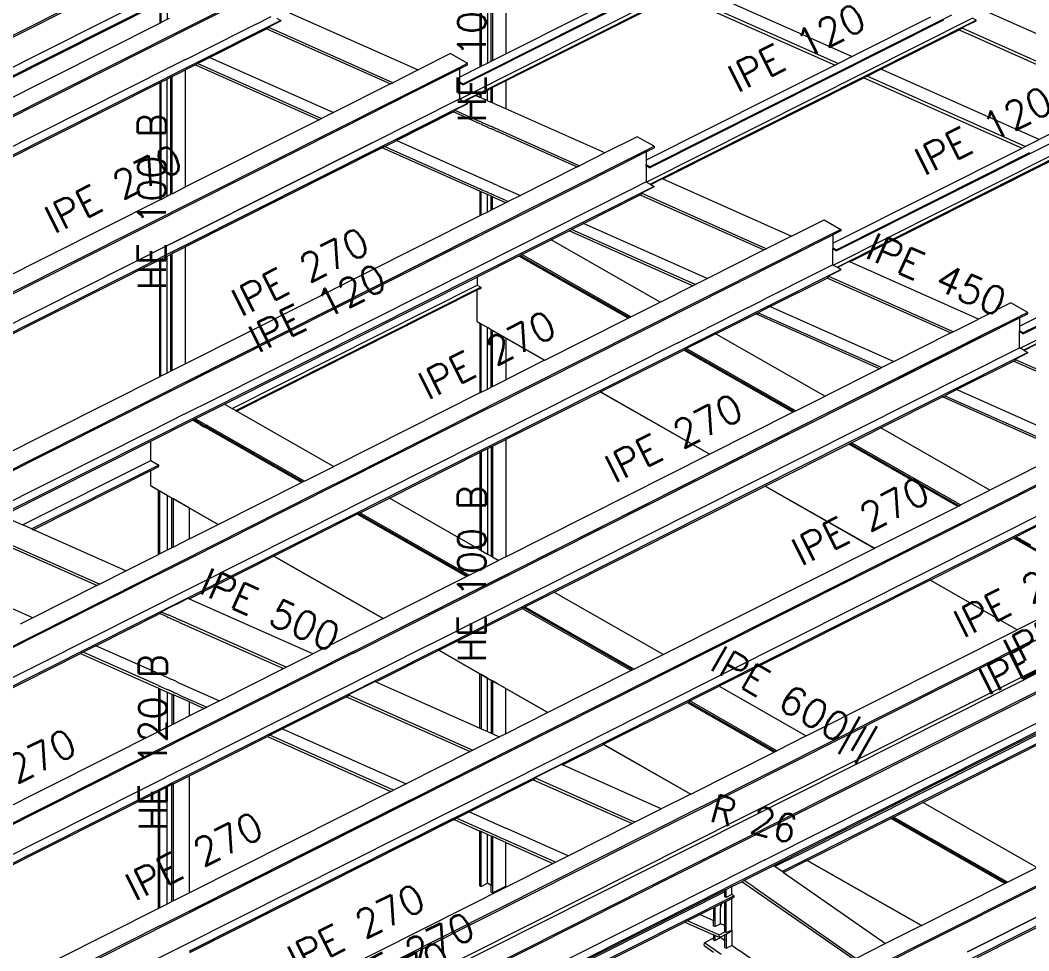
# Model space of a CAD drawing. Header units: millimetres. Extents: x 2 to 172, y 1 to 110.
# Drawn here: x 34.98 to 40.49, y 31.02 to 36.11 of the extents above; entities that cross this region are included whole.
import ezdxf
from ezdxf.enums import TextEntityAlignment as Align

# ---------------------------------------------------------------- set-up
doc = ezdxf.new("R2010")
doc.units = ezdxf.units.MM
doc.layers.add('BARRAS_DE_ACERO', color=7, linetype='Continuous', lineweight=9)
doc.layers.add('REFERENCIA_DE_LAS_BARRAS', color=2, linetype='Continuous', lineweight=9)
doc.styles.add('CYPETXT', font='romans__.ttf', dxfattribs={"height": 0.2})

msp = doc.modelspace()

# ---------------------------------------------------------------- linework, layer by layer
at = {"layer": 'BARRAS_DE_ACERO'}
for p, q in [((37.533, 36.696), (37.533, 35.8761)), ((37.5536, 35.8864), (37.5536, 36.7025)), ((37.5604, 36.6995), (37.5604, 35.8898)), ((37.4919, 36.6753), (37.4919, 35.8554)), ((39.0367, 36.5857), (37.924, 36.0258)), ((39.1651, 36.5762), (37.3822, 35.679)), ((37.4026, 35.6674), (39.1855, 36.5645)), ((35.8229, 36.4727), (32.178, 34.6387)), ((32.178, 34.6301), (35.7005, 36.4025)), ((36.4023, 36.3289), (32.7135, 34.4728)), ((36.3584, 36.2982), (32.1965, 34.2041)), ((32.3184, 34.5372), (35.7425, 36.2601)), ((38.588, 36.2586), (39.453, 35.8739)), ((38.6638, 36.2967), (39.5288, 35.912)), ((32.3682, 34.515), (35.7813, 36.2324)), ((38.571, 36.25), (39.436, 35.8653)), ((36.4502, 36.1512), (37.154, 35.8381)), ((41.1551, 35.762), (40.1888, 36.1917)), ((32.4913, 34.4603), (35.7402, 36.095)), ((36.2672, 36.0888), (35.9563, 35.9324)), ((36.2672, 36.0888), (35.9563, 35.9324)), ((36.2672, 36.0888), (36.3504, 36.1306)), ((36.4023, 36.1096), (36.3301, 36.0732)), ((36.333, 36.0719), (36.4023, 36.1068)), ((40.0722, 36.1384), (38.421, 35.3075)), ((40.0285, 36.111), (38.421, 35.3022)), ((39.9562, 36.1271), (39.5288, 35.912)), ((40.1642, 36.0861), (40.207, 36.1076)), ((40.207, 36.1076), (40.207, 36.1102)), ((36.3301, 36.0732), (29.1826, 32.4768)), ((36.3261, 36.0626), (36.0152, 35.9062)), ((36.3261, 36.0626), (36.3331, 36.0661)), ((36.3261, 36.0626), (37.0024, 35.7618)), ((36.333, 36.0719), (36.3331, 36.0719)), ((37.0155, 35.7684), (36.3331, 36.0719)), ((36.3331, 36.0661), (36.3331, 36.0719)), ((40.1127, 36.0574), (40.9777, 35.6728)), ((40.9947, 35.6813), (40.1298, 36.066)), ((37.3314, 35.9274), (37.154, 35.8381)), ((37.3314, 35.9274), (37.4238, 35.8746)), ((37.5604, 35.8898), (37.6333, 35.9265)), ((35.8774, 35.8927), (35.8087, 35.8581)), ((35.8774, 35.8927), (35.8087, 35.8581)), ((35.8905, 35.8992), (35.8774, 35.8927)), ((35.8774, 35.8927), (35.8774, 35.8927)), ((35.9363, 35.8665), (35.8815, 35.8389)), ((35.8905, 35.8992), (35.8905, 35.8992)), ((35.9493, 35.8731), (35.9363, 35.8665)), ((35.9363, 35.8665), (36.6126, 35.5657)), ((36.0152, 35.9062), (35.9493, 35.8731)), ((35.9493, 35.8731), (36.6257, 35.5723)), ((36.0152, 35.9062), (36.6915, 35.6054)), ((37.3799, 35.8525), (37.4238, 35.8746)), ((37.3799, 35.8439), (37.4238, 35.866)), ((37.4238, 35.866), (37.4238, 35.8746)), ((37.533, 35.8761), (37.5536, 35.8864)), ((37.5536, 35.8864), (37.5604, 35.8898)), ((39.436, 35.8653), (38.4014, 35.3447)), ((39.453, 35.8739), (39.436, 35.8653)), ((39.5288, 35.912), (39.453, 35.8739)), ((35.8018, 35.8546), (21.8431, 28.8309)), ((34.9285, 34.619), (37.3799, 35.8525)), ((35.8087, 35.8023), (35.8815, 35.8389)), ((37.154, 35.8381), (37.0155, 35.7684)), ((37.1293, 35.7178), (37.3799, 35.8439)), ((37.4919, 35.8554), (37.4988, 35.8588)), ((35.7402, 35.7678), (32.8365, 34.3067)), ((35.7402, 35.7678), (35.747, 35.7713)), ((35.747, 35.7713), (35.7813, 35.7885)), ((35.7813, 35.1474), (35.7813, 35.7885)), ((37.0024, 35.7618), (36.6915, 35.6054)), ((37.0024, 35.7618), (37.0155, 35.7684)), ((37.3799, 35.7677), (37.3799, 35.6804)), ((37.3799, 35.7677), (37.3995, 35.7565)), ((37.3995, 35.7565), (37.3995, 35.7619)), ((37.6333, 35.7782), (37.6333, 35.625)), ((38.4932, 35.2425), (39.5925, 35.7957)), ((39.6095, 35.8043), (39.5925, 35.7957)), ((39.5925, 35.7957), (40.4575, 35.411)), ((40.4745, 35.4196), (39.6095, 35.8043)), ((36.7395, 35.5217), (37.1293, 35.7178)), ((37.4919, 35.707), (37.4717, 35.6968)), ((37.533, 35.6696), (37.533, 35.7277)), ((37.5536, 35.6604), (37.5536, 35.738)), ((41.1463, 35.7052), (39.4426, 34.8479)), ((36.8989, 35.4383), (37.3799, 35.6804)), ((37.4238, 35.6553), (37.3385, 35.6124)), ((37.4238, 35.6525), (37.3546, 35.6176)), ((37.3799, 35.6804), (37.3822, 35.679)), ((37.3822, 35.679), (37.4026, 35.6674)), ((37.405, 35.666), (37.4026, 35.6674)), ((37.4688, 35.6981), (37.405, 35.666)), ((37.405, 35.666), (37.4238, 35.6553)), ((37.4238, 35.6553), (37.4238, 35.6525)), ((37.4717, 35.6968), (37.4688, 35.6981)), ((37.5604, 35.6574), (37.5536, 35.6604)), ((37.6333, 35.625), (37.5878, 35.6452)), ((36.6915, 35.6054), (36.6257, 35.5723)), ((37.3476, 35.6083), (37.0367, 35.4519)), ((37.3476, 35.6083), (37.3546, 35.6118)), ((37.4919, 35.5441), (37.3476, 35.6083)), ((37.3546, 35.6176), (37.3546, 35.6118)), ((37.3546, 35.6176), (37.4919, 35.5565)), ((38.1756, 35.3838), (37.6333, 35.625)), ((36.6126, 35.5657), (35.8815, 35.1978)), ((36.6257, 35.5723), (36.6126, 35.5657)), ((37.4937, 35.5557), (37.4919, 35.5565)), ((37.4988, 35.5411), (37.4919, 35.5441)), ((37.4982, 35.5538), (37.4937, 35.5557)), ((37.4982, 35.5538), (37.4988, 35.5535)), ((37.4988, 35.5411), (37.533, 35.5259)), ((31.5702, 32.9206), (36.7395, 35.5217)), ((37.5374, 35.5239), (37.533, 35.5259)), ((37.5374, 35.5239), (37.5536, 35.5167)), ((37.5598, 35.5263), (37.5536, 35.5291)), ((37.5604, 35.5261), (37.5598, 35.5263)), ((37.5717, 35.5087), (37.5878, 35.5015)), ((37.5878, 35.5139), (37.579, 35.5178)), ((37.6333, 35.4813), (37.5878, 35.5015)), ((37.6333, 35.4937), (38.037, 35.3141)), ((37.0276, 35.4559), (36.9618, 35.4228)), ((36.9709, 35.4188), (37.0367, 35.4519)), ((37.0367, 35.4519), (37.4919, 35.2494)), ((38.4453, 35.4203), (38.3529, 35.4731)), ((40.4745, 35.4196), (40.5503, 35.4577)), ((36.9578, 35.4122), (35.8815, 34.8706)), ((36.9709, 35.4188), (36.9578, 35.4122)), ((37.4919, 35.1746), (36.9578, 35.4122)), ((36.9618, 35.4228), (36.9618, 35.4228)), ((36.9709, 35.4188), (37.4919, 35.187)), ((38.4014, 35.3982), (37.4751, 34.9321)), ((38.4014, 35.3896), (38.2893, 35.3332)), ((38.4453, 35.4203), (38.4014, 35.3982)), ((38.4014, 35.3896), (38.4453, 35.4117)), ((38.4014, 35.3896), (38.4014, 35.3447)), ((38.4453, 35.4203), (38.4453, 35.4117)), ((39.4229, 34.8904), (40.4575, 35.411)), ((39.4426, 34.8532), (40.5008, 35.3857)), ((40.4575, 35.411), (40.4745, 35.4196)), ((34.7565, 33.5556), (38.2893, 35.3332)), ((38.4014, 35.3447), (38.4014, 35.3188)), ((38.4014, 35.3188), (38.4056, 35.3164)), ((38.4014, 35.3134), (38.4014, 35.226)), ((38.4014, 35.3134), (38.421, 35.3022)), ((38.4056, 35.3164), (38.4056, 35.3164)), ((38.421, 35.3022), (38.421, 35.3075)), ((42.2501, 35.2976), (40.4641, 34.3989)), ((37.4919, 35.2494), (37.533, 35.2311)), ((37.533, 35.2311), (37.5374, 35.2292)), ((37.5374, 35.2292), (37.5536, 35.222)), ((37.5604, 35.219), (37.5536, 35.222)), ((37.5604, 35.219), (37.5717, 35.214)), ((37.5878, 35.2068), (37.5717, 35.214)), ((37.5878, 35.2068), (37.6333, 35.1866)), ((38.4037, 35.2247), (38.4241, 35.2131)), ((38.4265, 35.2117), (38.4903, 35.2438)), ((38.4903, 35.2438), (38.4932, 35.2425)), ((35.7813, 35.1474), (35.8018, 35.1577)), ((37.4919, 35.1746), (37.4919, 35.0398)), ((37.4987, 35.184), (37.533, 35.1687)), ((37.5374, 35.1668), (37.533, 35.1687)), ((37.5374, 35.1668), (37.5536, 35.1596)), ((37.5604, 35.1442), (37.5536, 35.1472)), ((37.5878, 35.1444), (37.5717, 35.1515)), ((37.6333, 35.1866), (37.7131, 35.1511)), ((38.3103, 35.1802), (38.3233, 35.1867)), ((38.3233, 35.1867), (38.3234, 35.1868)), ((38.3691, 35.154), (38.3761, 35.1575)), ((38.3691, 35.154), (39.0455, 34.8532)), ((38.4453, 35.1982), (38.3761, 35.1633)), ((39.0585, 34.8598), (38.3761, 35.1633)), ((38.3761, 35.1575), (38.3761, 35.1633)), ((38.4453, 35.1982), (38.4453, 35.201)), ((42.2501, 35.2016), (40.4671, 34.3045)), ((33.5128, 34.006), (35.7402, 35.1267)), ((37.5604, 35.0743), (37.5604, 35.1442)), ((37.5717, 35.1391), (37.5604, 35.1442)), ((37.6333, 35.111), (37.5604, 35.0743)), ((37.5878, 35.132), (37.5717, 35.1391)), ((37.6333, 35.1241), (37.5878, 35.1444)), ((37.6333, 35.1241), (37.6472, 35.118)), ((37.6333, 35.1117), (37.6341, 35.1114)), ((37.6341, 35.1114), (37.6333, 35.111)), ((37.6472, 35.118), (37.6341, 35.1114)), ((37.4988, 35.0433), (37.4919, 35.0398)), ((37.533, 35.0605), (37.4988, 35.0433)), ((37.5604, 35.0743), (37.5536, 35.0708)), ((38.7346, 34.6968), (38.0582, 34.9976)), ((39.1971, 34.9295), (39.3745, 35.0188)), ((39.3745, 35.0188), (39.4669, 34.966)), ((35.8815, 34.1303), (37.4751, 34.9321)), ((37.4751, 34.9321), (35.8815, 34.1303)), ((39.4229, 34.9439), (37.3625, 33.9071)), ((38.6556, 34.6571), (37.9793, 34.9579)), ((38.6687, 34.6637), (37.9924, 34.9644)), ((39.4669, 34.966), (39.4229, 34.9439)), ((39.4669, 34.9574), (39.4229, 34.9353)), ((39.4669, 34.966), (39.4669, 34.9574)), ((35.8018, 34.8863), (33.7323, 33.845)), ((35.8018, 34.8863), (35.8087, 34.8898)), ((38.4781, 34.5678), (37.8811, 34.9084)), ((39.4229, 34.8904), (39.4229, 34.8644)), ((35.8087, 34.8426), (35.747, 34.8116)), ((35.747, 34.803), (35.7813, 34.8202)), ((35.7813, 34.8202), (35.8018, 34.8305)), ((35.8018, 34.1894), (35.8018, 34.8305)), ((35.8087, 34.834), (35.8815, 34.8706)), ((35.8815, 34.2295), (35.8815, 34.8706)), ((37.7055, 34.8201), (37.4766, 34.7049)), ((38.3026, 34.4794), (37.7055, 34.8201)), ((38.3099, 34.4831), (37.7129, 34.8238)), ((38.3177, 34.4871), (37.7207, 34.8277)), ((39.0455, 34.8532), (39.0585, 34.8598)), ((39.4229, 34.8644), (39.4426, 34.8532)), ((39.4229, 34.7717), (39.4229, 34.8591)), ((33.8489, 33.8565), (35.747, 34.8116)), ((35.7402, 34.7995), (33.858, 33.8524)), ((39.4229, 34.7717), (39.3318, 34.7259)), ((39.4229, 34.7717), (39.4252, 34.7704)), ((39.5118, 34.7895), (39.448, 34.7574)), ((38.1427, 34.0804), (39.4669, 34.7467)), ((39.3318, 34.7259), (39.0518, 34.585)), ((39.3976, 34.709), (39.4669, 34.7439)), ((40.0801, 34.4055), (39.3976, 34.709)), ((39.3976, 34.709), (39.3976, 34.7032)), ((39.4669, 34.7467), (39.4669, 34.7439)), ((36.0951, 34.0098), (37.4766, 34.7049)), ((37.4766, 34.7049), (37.4766, 34.6605)), ((37.4766, 34.6605), (37.497, 34.6489)), ((38.4781, 34.5678), (38.6556, 34.6571)), ((38.6556, 34.6571), (38.6687, 34.6637)), ((39.0797, 34.5433), (39.3907, 34.6997)), ((39.3907, 34.6997), (39.3976, 34.7032)), ((40.067, 34.3989), (39.3907, 34.6997)), ((36.1569, 33.9745), (37.497, 34.6489)), ((37.4751, 34.6325), (36.1618, 33.9717)), ((37.4919, 34.641), (37.4751, 34.6325)), ((37.4751, 34.6325), (37.4751, 34.4619)), ((37.4919, 34.641), (37.497, 34.6435)), ((37.497, 34.6489), (37.497, 34.6435)), ((38.3177, 34.4871), (38.4781, 34.5678)), ((38.9551, 34.5364), (39.0209, 34.5694)), ((39.0209, 34.5695), (39.0518, 34.585)), ((39.0209, 34.5694), (39.0209, 34.5695)), ((39.0797, 34.5433), (39.7561, 34.2425)), ((40.4884, 34.5117), (40.396, 34.5644)), ((38.3099, 34.4831), (38.3177, 34.4871)), ((38.955, 34.5363), (38.7309, 34.4235)), ((38.7829, 34.3939), (39.0008, 34.5036)), ((38.9551, 34.5364), (38.955, 34.5363)), ((39.0139, 34.5101), (39.0008, 34.5036)), ((39.6772, 34.2028), (39.0008, 34.5036)), ((40.3233, 34.4286), (40.4444, 34.4896)), ((40.4884, 34.5117), (40.4444, 34.4896)), ((40.4444, 34.481), (40.4884, 34.5031)), ((40.4884, 34.5031), (40.4884, 34.5117)), ((37.4751, 34.4619), (37.4824, 34.4577)), ((37.4824, 34.4577), (37.8465, 34.2499)), ((37.4824, 34.4577), (37.4824, 34.4571)), ((37.4919, 34.4516), (37.4824, 34.4571)), ((37.4919, 34.4516), (37.4919, 34.0715)), ((37.4988, 34.4477), (37.4919, 34.4516)), ((37.4988, 34.075), (37.4988, 34.4477)), ((37.533, 34.4282), (37.4988, 34.4477)), ((37.8465, 34.2499), (38.3026, 34.4794)), ((38.3026, 34.4794), (38.3099, 34.4831)), ((40.0801, 34.4055), (40.2186, 34.4752)), ((40.4444, 34.4361), (40.4444, 34.4101)), ((37.533, 34.0922), (37.533, 34.4282)), ((37.5536, 34.4165), (37.533, 34.4282)), ((37.5536, 34.1025), (37.5536, 34.4165)), ((37.5604, 34.4126), (37.5536, 34.4165)), ((37.5604, 34.106), (37.5604, 34.4126)), ((37.5604, 34.4126), (37.6333, 34.371)), ((38.5706, 34.3429), (38.7309, 34.4235)), ((38.7829, 34.3939), (38.6225, 34.3132)), ((38.7829, 34.3939), (39.3799, 34.0532)), ((40.3233, 34.4286), (39.312, 33.9198)), ((39.7561, 34.2425), (40.067, 34.3989)), ((39.7811, 34.1559), (40.3233, 34.4286)), ((40.067, 34.3989), (40.0801, 34.4055)), ((40.4641, 34.3989), (40.4444, 34.4101)), ((40.4444, 34.4048), (40.4444, 34.4101)), ((40.4641, 34.3936), (40.4444, 34.4048)), ((38.5706, 34.3429), (37.5536, 33.8311)), ((37.6333, 34.371), (37.6333, 34.1426)), ((38.1513, 34.0761), (38.6073, 34.3055)), ((38.6073, 34.3055), (38.6146, 34.3092)), ((39.2044, 33.9649), (38.6073, 34.3055)), ((38.6225, 34.3132), (38.6146, 34.3092)), ((39.2117, 33.9685), (38.6146, 34.3092)), ((38.6225, 34.3132), (39.2195, 33.9725)), ((40.4884, 34.2924), (39.5084, 33.7992)), ((40.4884, 34.2896), (40.4191, 34.2547)), ((40.4468, 34.3161), (40.4444, 34.3174)), ((40.4695, 34.3031), (40.4884, 34.2924)), ((40.4884, 34.2896), (40.4884, 34.2924)), ((37.846, 34.2497), (37.6333, 34.1426)), ((40.4122, 34.2454), (40.1012, 34.0889)), ((40.4122, 34.2454), (40.4191, 34.2489)), ((40.4122, 34.2454), (41.0885, 33.9446)), ((40.4191, 34.2547), (41.1016, 33.9512)), ((40.4191, 34.2489), (40.4191, 34.2547)), ((35.7402, 34.1584), (34.5344, 33.5516)), ((35.8087, 34.1928), (35.8018, 34.1894)), ((39.7811, 34.1559), (39.3041, 33.9158)), ((35.8815, 34.1303), (35.8087, 34.0936)), ((35.8815, 34.1303), (35.8087, 34.0936)), ((37.533, 34.0922), (37.5536, 34.1025)), ((37.5604, 34.106), (37.5536, 34.1025)), ((37.5604, 34.106), (37.6333, 34.1426)), ((31.7789, 32.0659), (35.8087, 34.0936)), ((38.1427, 34.0804), (35.892, 32.9479)), ((37.4919, 34.0715), (36.6922, 33.6691)), ((37.4919, 34.0715), (37.4988, 34.075)), ((37.4988, 34.075), (37.533, 34.0922)), ((38.1507, 34.0758), (37.6333, 33.8154)), ((38.1507, 34.0758), (38.1513, 34.0761)), ((38.7477, 33.7351), (38.1507, 34.0758)), ((38.7483, 33.7354), (38.1513, 34.0761)), ((39.2195, 33.9725), (39.3799, 34.0532)), ((39.6846, 33.8793), (40.0223, 34.0492)), ((40.0223, 34.0492), (40.0354, 34.0558)), ((40.6987, 33.7485), (40.0223, 34.0492)), ((40.1012, 34.0889), (40.0354, 34.0558)), ((40.0354, 34.0558), (40.7118, 33.755)), ((40.1012, 34.0889), (40.7776, 33.7882)), ((37.5536, 33.9947), (36.1844, 33.3058)), ((36.1618, 33.9717), (36.6922, 33.6691)), ((38.7483, 33.7354), (39.2044, 33.9649)), ((39.2044, 33.9649), (39.2117, 33.9685)), ((39.2117, 33.9685), (39.2195, 33.9725)), ((35.9268, 33.9251), (35.9196, 33.9214)), ((35.9609, 33.8978), (35.9196, 33.9214)), ((35.9682, 33.9015), (35.9268, 33.9251)), ((35.9761, 33.9054), (35.9347, 33.9291)), ((35.9609, 33.8978), (35.9813, 33.8862)), ((35.9692, 33.9009), (35.9682, 33.9015)), ((35.9886, 33.8899), (35.9692, 33.9009)), ((35.9761, 33.9054), (35.9965, 33.8938)), ((35.9861, 33.8835), (35.9813, 33.8862)), ((35.9861, 33.8835), (35.9863, 33.8834)), ((36.5166, 33.5808), (35.9863, 33.8834)), ((35.9936, 33.887), (35.9886, 33.8899)), ((36.5239, 33.5844), (35.9936, 33.887)), ((36.0014, 33.891), (35.9965, 33.8938)), ((36.5317, 33.5884), (36.0014, 33.891)), ((36.7847, 33.6164), (37.3625, 33.9071)), ((37.526, 33.0211), (39.312, 33.9198)), ((37.865, 32.2234), (41.1932, 33.898)), ((41.1967, 33.8912), (38.4358, 32.502)), ((39.5242, 33.7986), (39.6846, 33.8793)), ((40.2817, 33.5386), (39.6846, 33.8793)), ((37.5536, 33.8311), (37.5536, 33.8311)), ((41.4659, 33.8631), (38.1169, 32.1779)), ((41.5099, 33.838), (39.9514, 33.0538)), ((35.6914, 33.7014), (35.6914, 33.8067)), ((37.5536, 33.7753), (37.533, 33.765)), ((37.5536, 33.7753), (37.5604, 33.7788)), ((37.5604, 33.7788), (37.6333, 33.8154)), ((37.6333, 33.8154), (37.6333, 33.1743)), ((39.5084, 33.7992), (37.7311, 32.9049)), ((39.053, 33.5615), (39.5091, 33.791)), ((39.5164, 33.7947), (39.5091, 33.791)), ((40.1061, 33.4503), (39.5091, 33.791)), ((39.5242, 33.7986), (39.5164, 33.7947)), ((39.5164, 33.7947), (40.1134, 33.454)), ((40.1213, 33.4579), (39.5242, 33.7986)), ((36.9969, 33.4952), (37.4919, 33.7443)), ((37.4988, 33.7478), (37.4919, 33.7443)), ((37.4919, 33.7443), (37.4919, 33.2127)), ((37.533, 33.765), (37.4988, 33.7478)), ((37.4988, 33.7478), (37.4988, 33.2088)), ((37.533, 33.765), (37.533, 33.1893)), ((37.6333, 33.1743), (38.7477, 33.7351)), ((38.7477, 33.7351), (38.7483, 33.7354)), ((34.9906, 33.3487), (35.6914, 33.7014)), ((35.6892, 33.6444), (35.7354, 33.6677)), ((35.7354, 33.6677), (35.7354, 33.6763)), ((36.5317, 33.5884), (36.6922, 33.6691)), ((35.6892, 33.6444), (35.0495, 33.3226)), ((35.6892, 33.6444), (35.6892, 33.5632)), ((36.6079, 33.5274), (36.7847, 33.6164)), ((35.6892, 33.5632), (35.6965, 33.559)), ((35.6965, 33.559), (36.0602, 33.3515)), ((36.0605, 33.3513), (36.5166, 33.5808)), ((36.5166, 33.5808), (36.5239, 33.5844)), ((36.5317, 33.5884), (36.5239, 33.5844)), ((39.0525, 33.5612), (39.053, 33.5615)), ((39.0525, 33.5612), (39.6495, 33.2205)), ((39.6501, 33.2208), (39.053, 33.5615)), ((35.7818, 33.5097), (35.7818, 33.211)), ((35.815, 33.4907), (35.8075, 33.495)), ((35.8075, 33.224), (35.8075, 33.495)), ((36.0372, 33.2403), (36.6079, 33.5274)), ((36.945, 33.5249), (36.7694, 33.4365)), ((36.8365, 33.4145), (36.9969, 33.4952)), ((37.4919, 33.2127), (36.9969, 33.4952)), ((40.1213, 33.4579), (40.2817, 33.5386)), ((42.3709, 33.4582), (20.7061, 22.557)), ((35.815, 33.2278), (35.815, 33.4907)), ((35.9025, 33.4408), (35.815, 33.4907)), ((35.9025, 33.2718), (35.9025, 33.4408)), ((42.6182, 33.4834), (39.646, 31.9878)), ((39.6501, 33.2208), (40.1061, 33.4503)), ((40.1134, 33.454), (40.1061, 33.4503)), ((40.1134, 33.454), (40.1213, 33.4579)), ((34.8795, 33.3981), (34.9906, 33.3487)), ((36.8213, 33.4069), (36.3653, 33.1774)), ((36.8286, 33.4106), (36.8213, 33.4069)), ((37.4184, 33.0662), (36.8213, 33.4069)), ((36.8365, 33.4145), (36.8286, 33.4106)), ((36.8286, 33.4106), (37.4257, 33.0699)), ((36.8365, 33.4145), (37.4335, 33.0738)), ((38.8493, 31.5783), (42.4935, 33.412)), ((27.8158, 26.3191), (41.7767, 33.3438)), ((35.0404, 33.3266), (34.9906, 33.3487)), ((36.06, 33.351), (36.0605, 33.3513)), ((36.0602, 33.3515), (36.0605, 33.3513)), ((35.5559, 33.0973), (35.0495, 33.3226)), ((40.8877, 33.0044), (40.4109, 33.2764)), ((40.426, 33.2841), (40.4182, 33.2801)), ((40.895, 33.008), (40.4182, 33.2801)), ((33.1397, 31.7824), (36.0372, 33.2403)), ((35.3958, 33.0168), (34.8893, 33.242)), ((35.4101, 33.024), (34.9037, 33.2492)), ((35.8075, 33.224), (35.7818, 33.211)), ((39.0496, 31.5156), (42.4761, 33.2397)), ((39.6495, 33.2205), (39.6501, 33.2208)), ((35.7404, 33.1902), (35.7329, 33.1864)), ((35.7818, 33.211), (35.7404, 33.1902)), ((36.3647, 33.1771), (35.9025, 32.9446)), ((36.3647, 33.1771), (36.3653, 33.1774)), ((36.9618, 32.8364), (36.3647, 33.1771)), ((36.3653, 33.1774), (36.9623, 32.8367)), ((37.4919, 33.2127), (37.4988, 33.2088)), ((37.4988, 33.2088), (37.533, 33.1893)), ((37.533, 33.1893), (37.5536, 33.1776)), ((37.6333, 33.1743), (37.5939, 33.1545)), ((35.7329, 33.0786), (32.1684, 31.285)), ((35.0459, 32.8407), (34.5395, 33.066)), ((35.4101, 33.024), (35.5559, 33.0973)), ((37.0149, 32.8632), (37.4184, 33.0662)), ((37.3415, 31.7406), (39.9514, 33.0538)), ((37.4184, 33.0662), (37.4257, 33.0699)), ((37.4257, 33.0699), (37.4335, 33.0738)), ((35.3958, 33.0168), (35.4101, 33.024)), ((37.0547, 32.784), (37.526, 33.0211)), ((37.5181, 33.0172), (37.0547, 32.784)), ((39.9543, 33.0467), (38.8004, 32.4661)), ((40.4311, 32.7746), (39.9546, 33.0465)), ((40.4316, 32.7749), (39.9548, 33.047)), ((40.8877, 33.0044), (40.4316, 32.7749)), ((35.892, 32.9479), (31.6536, 30.8153)), ((35.8949, 32.9466), (35.8444, 32.9211)), ((35.9011, 32.9438), (35.8949, 32.9466)), ((35.9025, 32.9446), (35.9011, 32.9438)), ((35.9025, 32.9432), (35.9011, 32.9438)), ((35.9025, 32.9446), (35.9025, 32.9432)), ((36.5774, 32.643), (35.9025, 32.9432)), ((37.8987, 32.9807), (38.4957, 32.64)), ((35.7491, 32.8732), (35.8166, 32.9071)), ((35.8166, 32.9071), (35.8444, 32.9211)), ((37.259, 32.6674), (37.7311, 32.9049)), ((37.267, 32.6629), (37.7231, 32.8923)), ((37.7304, 32.896), (37.7231, 32.8923)), ((37.7231, 32.8923), (38.3202, 32.5517)), ((38.3275, 32.5553), (37.7304, 32.896)), ((37.7383, 32.8999), (38.3353, 32.5593)), ((35.7818, 32.8451), (35.7409, 32.8633)), ((35.7491, 32.8732), (35.7781, 32.8603)), ((35.7491, 32.8732), (35.7491, 32.8732)), ((35.7781, 32.8603), (35.7818, 32.8587)), ((35.7818, 32.8587), (35.7865, 32.8565)), ((35.7818, 32.8451), (35.7865, 32.843)), ((35.8279, 32.8381), (35.7865, 32.8565)), ((35.8279, 32.8246), (35.7865, 32.843)), ((35.8279, 32.8381), (35.8489, 32.8288)), ((36.9618, 32.8364), (36.5774, 32.643)), ((36.9623, 32.8367), (36.9618, 32.8364)), ((36.9623, 32.8367), (37.0149, 32.8632)), ((35.8489, 32.8152), (35.8279, 32.8246)), ((36.4316, 32.5697), (35.8489, 32.8288)), ((35.8489, 32.8152), (36.4173, 32.5625)), ((36.7996, 32.6556), (37.0547, 32.784)), ((39.2773, 32.194), (40.4311, 32.7746)), ((40.4311, 32.7746), (40.4316, 32.7749)), ((38.7064, 31.8076), (40.5235, 32.7219)), ((37.2145, 32.6922), (34.0336, 31.0917)), ((34.2458, 31.1513), (37.2585, 32.6671)), ((37.2585, 32.6671), (37.259, 32.6674)), ((41.4661, 32.6843), (39.0148, 31.4509)), ((41.477, 32.6812), (40.0486, 31.9624)), ((33.352, 31.6612), (35.3076, 32.6452)), ((36.7951, 32.6447), (33.8892, 31.1825)), ((36.7996, 32.6556), (34.5983, 31.548)), ((35.3219, 32.6524), (35.3076, 32.6452)), ((35.3076, 32.6452), (35.7329, 32.4561)), ((35.7329, 32.4696), (35.3219, 32.6524)), ((36.4316, 32.5697), (36.5774, 32.643)), ((36.7996, 32.647), (36.7951, 32.6447)), ((36.9226, 32.4895), (37.2665, 32.6626)), ((37.267, 32.6629), (37.2665, 32.6626)), ((37.2665, 32.6626), (37.4919, 32.5339)), ((37.4919, 32.5345), (37.267, 32.6629)), ((40.6838, 32.6304), (39.53, 32.0498)), ((40.6838, 32.6304), (39.53, 32.0498)), ((36.0674, 32.3864), (36.4173, 32.5625)), ((36.4173, 32.5625), (36.4316, 32.5697)), ((38.3202, 32.5517), (38.3275, 32.5553)), ((35.7404, 32.5319), (35.7329, 32.5352)), ((35.7818, 32.5135), (35.7404, 32.5319)), ((35.7865, 32.5113), (35.7818, 32.5135)), ((35.7865, 32.5113), (35.8075, 32.502)), ((35.8075, 31.1795), (38.4358, 32.502)), ((35.815, 32.4987), (35.8075, 32.502)), ((35.8279, 32.4929), (35.815, 32.4987)), ((37.4919, 32.2363), (37.4919, 32.5339)), ((37.4988, 32.53), (37.4919, 32.5339)), ((37.4988, 32.53), (37.4988, 32.2332)), ((37.533, 32.5105), (37.4988, 32.53)), ((37.533, 32.5111), (37.5374, 32.5086)), ((37.533, 32.218), (37.533, 32.5105)), ((37.533, 32.5105), (37.5536, 32.4987)), ((37.5374, 32.5086), (37.5717, 32.489)), ((37.5536, 32.4987), (37.5536, 32.2089)), ((37.5604, 32.4948), (37.5536, 32.4987)), ((38.3202, 32.5517), (37.8641, 32.3222)), ((35.7329, 32.4561), (35.7404, 32.4527)), ((35.7404, 32.4663), (35.7475, 32.4631)), ((35.7475, 32.4631), (35.7818, 32.4479)), ((35.8279, 32.4929), (35.8489, 32.4836)), ((35.8489, 32.4836), (36.0674, 32.3864)), ((36.7706, 32.4189), (36.9164, 32.4922)), ((36.9226, 32.4895), (36.9164, 32.4922)), ((36.9226, 32.4895), (37.4919, 32.2363)), ((37.5604, 32.4948), (37.5604, 32.2058)), ((37.5878, 32.4792), (37.5604, 32.4948)), ((37.5878, 32.4798), (37.5717, 32.489)), ((37.6333, 32.4533), (37.5878, 32.4792)), ((37.6333, 32.206), (37.6333, 32.4533)), ((38.6401, 32.3854), (38.8004, 32.4661)), ((38.8004, 32.4661), (39.2773, 32.194)), ((35.7818, 32.4343), (35.8075, 32.4229)), ((35.8138, 32.4337), (35.8075, 32.4364)), ((35.8075, 32.4229), (35.815, 32.4195)), ((35.8075, 32.4229), (35.8075, 32.2557)), ((35.8138, 32.4337), (35.815, 32.4331)), ((35.815, 32.4195), (35.815, 32.2594)), ((35.8489, 32.418), (35.8279, 32.4274)), ((35.8489, 32.418), (35.9983, 32.3516)), ((36.7624, 32.4089), (36.7706, 32.4131)), ((36.7624, 32.4089), (37.4388, 32.1082)), ((36.7706, 32.4131), (36.7706, 32.4189)), ((41.0603, 32.4155), (39.1448, 31.4517)), ((39.231, 31.5423), (41.0163, 32.4406)), ((39.9145, 31.8304), (41.0683, 32.411)), ((36.0674, 32.3864), (35.9983, 32.3516)), ((38.1688, 32.1483), (38.6249, 32.3778)), ((38.6249, 32.3778), (38.6322, 32.3814)), ((38.6249, 32.3778), (39.1018, 32.1057)), ((38.6322, 32.3814), (38.6401, 32.3854)), ((38.6322, 32.3814), (39.109, 32.1094)), ((39.1169, 32.1133), (38.6401, 32.3854)), ((37.8635, 32.3219), (37.6333, 32.206)), ((42.4556, 32.3309), (39.8641, 31.0269)), ((35.815, 32.2594), (35.8075, 32.2557)), ((36.4126, 32.2329), (37.0889, 31.9321)), ((37.1101, 31.8435), (37.865, 32.2234)), ((37.4988, 32.2332), (37.4919, 32.2363)), ((37.4988, 32.2332), (37.533, 32.218)), ((36.3434, 32.1981), (36.3291, 32.1909)), ((36.3291, 32.1909), (37.0054, 31.8901)), ((37.0198, 31.8973), (36.3434, 32.1981)), ((37.533, 32.218), (37.5536, 32.2089)), ((37.5604, 32.2058), (37.5536, 32.2089)), ((37.5604, 32.2058), (37.5989, 32.1887)), ((39.2773, 32.194), (39.1169, 32.1133)), ((37.944, 32.0352), (38.1683, 32.148)), ((38.1683, 32.148), (38.1688, 32.1483)), ((38.1683, 32.148), (38.6451, 31.8759)), ((38.1688, 32.1483), (38.6457, 31.8762)), ((39.109, 32.1094), (39.1169, 32.1133)), ((38.6457, 31.8762), (39.1018, 32.1057)), ((39.109, 32.1094), (39.1018, 32.1057)), ((37.9379, 32.0379), (37.7922, 31.9646)), ((37.944, 32.0352), (37.9379, 32.0379)), ((38.4842, 31.795), (37.944, 32.0352)), ((39.8641, 31.0356), (41.785, 32.0021)), ((35.9025, 31.3351), (35.9025, 31.9763)), ((36.0012, 30.1539), (39.646, 31.9878)), ((37.7839, 31.9546), (37.4341, 31.7786)), ((37.7839, 31.9546), (37.7922, 31.9588)), ((37.7839, 31.9546), (38.3241, 31.7144)), ((38.3384, 31.7216), (37.7922, 31.9646)), ((37.7922, 31.9588), (37.7922, 31.9646)), ((40.0486, 31.9624), (39.0981, 31.4842)), ((35.7404, 31.8947), (35.7818, 31.9155)), ((35.7818, 31.2744), (35.7818, 31.9155)), ((37.0054, 31.8901), (37.0198, 31.8973)), ((35.7329, 31.8909), (34.2538, 31.1467)), ((35.7329, 31.2498), (35.7329, 31.8909)), ((38.6451, 31.8759), (38.4842, 31.795)), ((38.6457, 31.8762), (38.6451, 31.8759)), ((38.3384, 31.7216), (38.4842, 31.795)), ((39.7542, 31.7497), (39.9145, 31.8304)), ((40.5387, 31.4742), (39.9145, 31.8304)), ((37.3506, 31.7366), (35.9025, 31.0079)), ((37.3649, 31.7438), (37.3506, 31.7366)), ((37.3506, 31.7366), (37.4919, 31.6737)), ((37.4341, 31.7786), (37.3649, 31.7438)), ((37.3649, 31.7438), (37.533, 31.669)), ((37.4341, 31.7786), (37.5878, 31.7103)), ((39.2829, 31.5126), (39.739, 31.7421)), ((39.739, 31.7421), (39.7463, 31.7457)), ((40.3632, 31.3859), (39.739, 31.7421)), ((39.7463, 31.7457), (39.7542, 31.7497)), ((40.3705, 31.3896), (39.7463, 31.7457)), ((40.3784, 31.3935), (39.7542, 31.7497)), ((37.4919, 31.3746), (37.4919, 31.6737)), ((37.5878, 31.7103), (37.6333, 31.69)), ((37.9743, 31.5384), (37.6333, 31.69)), ((37.9743, 31.5384), (38.3241, 31.7144)), ((38.3241, 31.7144), (38.3384, 31.7216)), ((37.4988, 31.3707), (37.4988, 31.6707)), ((37.533, 31.3879), (37.533, 31.6555)), ((37.6333, 31.6109), (37.5878, 31.6311)), ((37.6326, 31.6247), (37.6208, 31.63)), ((37.6326, 31.6247), (37.6333, 31.6244)), ((37.9051, 31.5036), (37.6333, 31.6244)), ((35.7599, 30.0239), (38.8464, 31.5769)), ((37.6333, 31.6109), (37.8907, 31.4964)), ((37.6333, 31.3722), (37.6333, 31.6109)), ((38.8464, 31.5769), (38.8493, 31.5783)), ((37.9051, 31.5036), (37.9743, 31.5384)), ((38.9708, 31.4759), (39.0386, 31.51)), ((39.0477, 31.5146), (39.0386, 31.51)), ((39.0498, 31.5171), (39.0496, 31.5156)), ((39.231, 31.5423), (39.1054, 31.4791)), ((39.2824, 31.5123), (39.1519, 31.4467)), ((39.2824, 31.5123), (39.2829, 31.5126)), ((39.2824, 31.5123), (39.9066, 31.1561)), ((39.9072, 31.1564), (39.2829, 31.5126)), ((31.7141, 27.8246), (38.9708, 31.4759)), ((35.9025, 30.4959), (37.8907, 31.4964)), ((37.8907, 31.4964), (37.9051, 31.5036)), ((39.0148, 31.4509), (38.8313, 31.3585)), ((40.3784, 31.3935), (40.5387, 31.4742)), ((39.1519, 31.4467), (39.7107, 31.0576)), ((24.4434, 24.1189), (38.8313, 31.3585)), ((38.8313, 31.3499), (35.4533, 29.6502)), ((38.8313, 31.3412), (35.4606, 29.6451)), ((37.4919, 31.3746), (37.4988, 31.3707)), ((37.4988, 31.3707), (37.533, 31.3879)), ((37.5536, 31.3395), (37.5536, 31.3762)), ((37.5604, 31.3355), (37.6333, 31.3722)), ((38.8313, 31.3412), (38.8313, 31.3499)), ((38.8313, 31.3142), (38.8313, 31.3412)), ((38.8381, 31.3534), (38.8702, 31.3695)), ((38.9916, 31.366), (39.5503, 30.9769)), ((39.9072, 31.1564), (40.3632, 31.3859)), ((40.3632, 31.3859), (40.3705, 31.3896)), ((40.3705, 31.3896), (40.3784, 31.3935)), ((38.8822, 31.3196), (35.4999, 29.6177)), ((35.8075, 31.2873), (35.7818, 31.2744)), ((37.5536, 31.3395), (37.5604, 31.3355)), ((38.8313, 31.2853), (38.8108, 31.275)), ((38.8381, 31.3103), (38.8313, 31.3142)), ((38.8313, 31.1566), (38.8313, 31.2853)), ((38.8666, 31.3246), (38.8381, 31.3103)), ((38.8381, 31.1159), (38.8381, 31.2888)), ((38.8702, 31.3264), (38.8666, 31.3246)), ((38.8702, 31.3311), (38.8702, 31.3264)), ((38.8822, 31.3196), (38.8702, 31.3264)), ((35.8075, 31.1881), (35.9023, 31.2358)), ((38.7697, 31.2543), (38.7697, 31.1846)), ((38.7765, 31.2578), (38.7765, 31.1506)), ((38.8086, 31.1667), (38.8086, 31.25)), ((38.8108, 31.275), (38.8093, 31.2743)), ((38.8108, 31.275), (38.8093, 31.2576)), ((34.2202, 30.3808), (35.8075, 31.1795)), ((36.2697, 29.9964), (38.6126, 31.1753)), ((38.627, 31.1825), (38.6126, 31.1753)), ((38.6126, 31.1753), (38.7697, 31.1055)), ((38.6961, 31.2173), (38.627, 31.1825)), ((38.7697, 31.1191), (38.627, 31.1825)), ((38.7697, 31.1536), (38.7697, 31.1846)), ((40.6672, 31.2203), (39.3914, 30.5783)), ((35.7404, 31.1544), (34.7829, 30.6726)), ((38.7765, 31.1506), (38.7697, 31.1536)), ((38.7765, 31.1506), (38.8086, 31.1667)), ((38.8313, 31.1566), (38.8086, 31.1667)), ((38.8375, 31.1234), (38.8152, 31.1122)), ((38.8313, 31.1262), (38.8313, 31.1566)), ((38.8313, 31.1262), (38.8375, 31.1234)), ((38.8375, 31.1234), (38.8381, 31.1159)), ((38.8494, 31.1216), (38.8381, 31.1159)), ((38.8494, 31.1216), (38.8614, 31.1276)), ((38.8702, 31.1252), (38.8494, 31.1148)), ((38.8702, 31.132), (38.8707, 31.1255)), ((38.8707, 31.1255), (38.8702, 31.1252)), ((39.9072, 31.1564), (39.9066, 31.1561)), ((38.7697, 31.0799), (38.7765, 31.0751)), ((38.8108, 31.11), (38.8011, 31.1051)), ((38.8086, 31.0942), (38.8108, 31.0953)), ((38.8152, 31.1122), (38.8108, 31.11)), ((38.8152, 31.0975), (38.8108, 31.0953)), ((38.8381, 31.1091), (38.8313, 31.1056)), ((38.8313, 31.037), (38.8313, 31.0755)), ((38.8381, 31.1091), (38.8494, 31.1148)), ((38.7185, 31.047), (38.7198, 31.0622)), ((38.7185, 31.047), (38.7697, 31.0113)), ((38.8108, 30.9988), (38.7198, 31.0622)), ((38.7697, 30.4849), (39.8641, 31.0356)), ((38.8313, 31.037), (38.8381, 31.0322)), ((38.8494, 31.0379), (38.8656, 31.046)), ((38.8702, 31.0484), (38.8656, 31.046)), ((39.2151, 30.8082), (38.911, 31.0199)), ((39.2291, 30.7074), (39.8596, 31.0247)), ((39.8641, 31.0269), (39.8596, 31.0247))]:
    msp.add_line(p, q, dxfattribs=at)
for points in [[(39.1651, 36.6449), (39.007, 36.5653), (37.3995, 35.7565)], [(37.4988, 36.6788), (37.4988, 35.8588), (37.533, 35.8761)], [(37.6333, 36.667), (37.6333, 35.9265), (38.4145, 36.3196)], [(32.3682, 34.515), (32.3773, 34.511), (35.7402, 36.2031), (35.747, 36.2066), (35.7813, 36.2238), (35.7813, 36.1157), (35.7939, 36.122)], [(35.7402, 36.2031), (35.7402, 36.095), (35.747, 36.0985)], [(35.747, 36.2066), (35.747, 36.0985), (35.7813, 36.1157)], [(38.571, 36.25), (37.6333, 35.7782), (37.5604, 35.7415)], [(36.3811, 36.1217), (36.3835, 36.1203), (36.4023, 36.1096), (36.4023, 36.1068)], [(40.1866, 36.1218), (38.4037, 35.2247), (38.4014, 35.226), (38.3234, 35.1868)], [(38.4241, 35.2131), (40.207, 36.1102), (40.1866, 36.1218)], [(40.1642, 36.0861), (40.1268, 36.0673), (40.1298, 36.066)], [(39.6095, 35.8043), (39.6853, 35.8424), (40.1127, 36.0574), (40.1268, 36.0645)], [(40.1268, 36.0673), (40.1268, 36.0673), (40.1268, 36.0645)], [(37.3799, 35.7731), (37.3995, 35.7619), (37.924, 36.0258)], [(35.8774, 35.8927), (35.8905, 35.8992), (35.9563, 35.9324)], [(35.8905, 35.8992), (35.9563, 35.9324), (35.9563, 35.9324)], [(35.8087, 35.1611), (35.8815, 35.1978), (35.8815, 35.8389)], [(37.3799, 35.8439), (37.3799, 35.799), (37.4919, 35.8554)], [(40.9777, 35.6728), (40.5503, 35.4577), (39.6853, 35.8424)], [(35.7402, 35.7678), (35.7402, 35.1267), (35.747, 35.1301)], [(35.747, 35.7713), (35.747, 35.1301), (35.7813, 35.1474)], [(35.8087, 35.1611), (35.8018, 35.1577), (35.8018, 35.7988), (35.7813, 35.7885)], [(35.8087, 35.1611), (35.8087, 35.8023), (35.8018, 35.7988)], [(37.3799, 35.799), (37.3799, 35.7731), (37.3799, 35.7677)], [(37.4988, 35.6848), (37.4988, 35.7105), (37.4919, 35.707), (37.4919, 35.6878)], [(37.4988, 35.7105), (37.533, 35.7277), (37.5536, 35.738), (37.5604, 35.7415)], [(37.5878, 35.6452), (37.5717, 35.6524), (37.5604, 35.6574), (37.5604, 35.7415)], [(39.4252, 34.7704), (41.2081, 35.6675), (41.2081, 35.7363)], [(37.4988, 35.6848), (37.4919, 35.6878), (37.4717, 35.6968)], [(37.5536, 35.6604), (37.533, 35.6696), (37.4988, 35.6848)], [(39.4252, 34.7704), (39.4456, 34.7588), (41.2285, 35.6559), (41.2081, 35.6675)], [(37.4988, 35.5535), (37.5038, 35.5513), (37.5076, 35.5496), (37.5301, 35.5396)], [(37.5301, 35.5396), (37.5374, 35.5363), (37.5536, 35.5291)], [(37.5717, 35.5087), (37.5604, 35.5137), (37.5536, 35.5167)], [(37.5604, 35.5261), (37.5713, 35.5212), (37.5717, 35.5211), (37.579, 35.5178)], [(37.6333, 35.4937), (37.627, 35.4965), (37.5878, 35.5139)], [(37.6333, 35.4813), (38.024, 35.3075), (38.037, 35.3141)], [(37.0276, 35.4559), (36.9618, 35.4228), (36.9487, 35.4162), (36.9618, 35.4228)], [(38.3529, 35.4731), (38.1756, 35.3838), (38.037, 35.3141)], [(38.4014, 35.3134), (38.4014, 35.3188), (38.4056, 35.3164)], [(38.4056, 35.3164), (38.421, 35.3075), (38.4056, 35.3164)], [(39.5118, 34.7895), (39.5147, 34.7882), (40.6141, 35.3414)], [(38.024, 35.3075), (37.7131, 35.1511), (37.6472, 35.118)], [(38.4241, 35.2131), (38.4265, 35.2117), (38.4453, 35.201)], [(38.4932, 35.2425), (39.1971, 34.9295), (39.0585, 34.8598)], [(40.5333, 34.3352), (40.4695, 34.3031), (40.4671, 34.3045), (40.4468, 34.3161), (42.2297, 35.2132)], [(38.4453, 35.201), (37.4766, 34.7135), (31.1532, 31.5318)], [(35.875, 33.9548), (36.0433, 34.0395), (37.4751, 34.76), (38.3103, 35.1802)], [(37.4987, 35.184), (37.4977, 35.1845), (37.4919, 35.187)], [(37.4988, 35.0433), (37.4988, 35.1716), (37.4919, 35.1746)], [(37.5536, 35.0708), (37.533, 35.0605), (37.533, 35.1563), (37.4988, 35.1716)], [(37.5536, 35.0708), (37.5536, 35.1472), (37.533, 35.1563)], [(37.5717, 35.1515), (37.5604, 35.1566), (37.5536, 35.1596)], [(37.7055, 34.8201), (37.7129, 34.8238), (37.7207, 34.8277), (37.8811, 34.9084), (37.9793, 34.9579), (37.9924, 34.9644), (38.0582, 34.9976), (38.3691, 35.154)], [(40.4641, 34.3989), (40.4641, 34.3936), (42.0545, 35.1939)], [(37.6333, 35.111), (37.6333, 35.1117), (37.5878, 35.132)], [(37.4919, 35.0398), (35.8815, 34.2295), (35.8087, 34.1928), (35.8087, 34.834), (35.8018, 34.8305)], [(35.8018, 34.8863), (35.8087, 34.8898), (35.8815, 34.9264)], [(35.8815, 34.9264), (35.8087, 34.8898), (35.8087, 34.8898)], [(37.5536, 33.9947), (39.4229, 34.9353), (39.4229, 34.8904)], [(40.4444, 34.481), (40.4444, 34.4361), (41.479, 34.9567)], [(35.8018, 34.1894), (35.7813, 34.1791), (35.7813, 34.8202)], [(38.6687, 34.6637), (38.7346, 34.6968), (39.0455, 34.8532)], [(39.4229, 34.8644), (39.4229, 34.8591), (39.4426, 34.8479), (39.4426, 34.8532)], [(35.747, 34.1618), (35.747, 34.803), (35.7402, 34.7995)], [(35.7813, 34.1791), (35.747, 34.1618), (35.7402, 34.1584), (35.7402, 34.7995)], [(40.396, 34.5644), (40.2186, 34.4752), (39.5147, 34.7882)], [(39.4669, 34.7467), (39.448, 34.7574), (39.4456, 34.7588)], [(36.0951, 34.0098), (36.1365, 33.9862), (37.4766, 34.6605)], [(39.0797, 34.5433), (39.0139, 34.5101), (39.6903, 34.2093)], [(36.7996, 32.647), (39.804, 34.1587), (40.4444, 34.481)], [(37.2145, 32.6922), (40.4444, 34.3174), (40.4444, 34.4048)], [(37.6333, 34.371), (37.846, 34.2497), (37.8465, 34.2499)], [(39.7561, 34.2425), (39.6903, 34.2093), (39.6772, 34.2028), (39.3799, 34.0532)], [(35.9268, 33.9251), (35.9347, 33.9291), (36.0951, 34.0098)], [(35.875, 33.9548), (35.6914, 33.8625), (31.1343, 31.5694)], [(36.1365, 33.9862), (36.1569, 33.9745), (36.1618, 33.9717)], [(41.0885, 33.9446), (40.7776, 33.7882), (40.7118, 33.755), (40.6987, 33.7485), (40.2817, 33.5386)], [(34.8795, 33.3981), (35.6914, 33.8067), (35.9196, 33.9214)], [(39.3041, 33.9158), (37.6863, 33.1018), (37.5181, 33.0172)], [(37.5536, 33.8311), (37.533, 33.8208), (37.4988, 33.8036), (36.945, 33.5249)], [(37.5536, 33.7753), (37.5536, 33.1776), (37.5604, 33.1737)], [(37.5604, 33.7788), (37.5604, 33.1737), (37.5878, 33.158)], [(35.6914, 33.7014), (35.7354, 33.6763), (35.0404, 33.3266), (35.0495, 33.3226)], [(35.7329, 33.5376), (35.6965, 33.5584), (35.6965, 33.559)], [(37.7304, 32.896), (37.7383, 32.8999), (37.8987, 32.9807), (39.0525, 33.5612)], [(35.5559, 33.0973), (35.7329, 33.1864), (35.7329, 33.5376)], [(35.7404, 33.1902), (35.7404, 33.5333), (35.7329, 33.5376)], [(35.8075, 33.495), (35.7818, 33.5097), (35.7404, 33.5333)], [(28.6128, 29.3324), (32.2787, 31.1769), (36.7694, 33.4365)], [(35.9025, 33.2718), (36.06, 33.351), (35.9025, 33.4408)], [(40.5864, 33.3648), (40.426, 33.2841), (40.5042, 33.2394)], [(35.7329, 33.0786), (35.8075, 33.1161), (36.1844, 33.3058)], [(35.9025, 33.2718), (35.815, 33.2278), (35.8075, 33.224)], [(39.9548, 33.047), (40.4109, 33.2764), (40.4182, 33.2801)], [(39.6495, 33.2205), (38.4957, 32.64), (38.3353, 32.5593), (38.3275, 32.5553)], [(37.4335, 33.0738), (37.5939, 33.1545), (37.5878, 33.158)], [(35.3958, 33.0168), (35.0459, 32.8407), (34.9767, 32.8059)], [(39.9548, 33.047), (39.9543, 33.0467), (39.9546, 33.0465)], [(35.3911, 32.6872), (35.7409, 32.8633), (35.7491, 32.8674), (35.7491, 32.8732)], [(35.7329, 32.5352), (35.3911, 32.6872), (35.3219, 32.6524)], [(37.4919, 32.5345), (37.4988, 32.5306), (37.533, 32.5111)], [(35.7329, 32.4696), (35.7391, 32.4669), (35.7404, 32.4663)], [(35.7329, 32.4561), (35.7329, 32.2181), (35.7404, 32.2219)], [(35.7404, 32.4527), (35.7404, 32.2219), (35.7818, 32.2427)], [(35.7404, 32.4527), (35.7818, 32.4343), (35.7818, 32.2427), (35.8075, 32.2557)], [(35.8075, 32.4364), (35.7865, 32.4458), (35.7818, 32.4479)], [(37.6333, 32.4533), (37.8635, 32.3219), (37.8641, 32.3222), (37.5878, 32.4798)], [(35.815, 32.4331), (35.8208, 32.4305), (35.8279, 32.4274)], [(35.9025, 32.3035), (35.9025, 32.3806), (35.815, 32.4195)], [(36.7624, 32.4089), (36.4126, 32.2329), (36.3434, 32.1981)], [(36.7706, 32.4189), (37.4531, 32.1154), (37.4388, 32.1082), (37.0889, 31.9321), (37.0198, 31.8973)], [(35.9839, 32.3444), (35.9025, 32.3035), (35.815, 32.2594)], [(35.9025, 32.3806), (35.9839, 32.3444), (35.9983, 32.3516)], [(33.7887, 31.2399), (33.9491, 31.3205), (35.7329, 32.2181)], [(34.9683, 30.5936), (37.3753, 31.8048), (38.1169, 32.1779)], [(35.815, 31.9322), (35.9025, 31.9763), (36.3291, 32.1909)], [(37.6333, 32.206), (37.5989, 32.1887), (37.4531, 32.1154)], [(39.53, 32.0498), (35.0616, 29.8014), (31.6231, 28.0712), (20.4822, 22.4654), (20.5262, 22.4404)], [(35.7404, 31.2536), (35.7404, 31.8947), (35.7329, 31.8909)], [(37.0054, 31.8901), (35.9025, 31.3351), (35.815, 31.2911), (35.8075, 31.2873), (35.8075, 31.9285), (35.7818, 31.9155)], [(35.815, 31.2911), (35.815, 31.9322), (35.8075, 31.9285)], [(38.7064, 31.8076), (35.0616, 29.9736), (31.4167, 28.1396), (30.7201, 27.789)], [(37.5536, 31.6463), (37.533, 31.6555), (37.4988, 31.6707), (37.4919, 31.6737)], [(37.6208, 31.63), (37.5878, 31.6447), (37.533, 31.669)], [(37.5604, 31.6433), (37.5536, 31.6463), (37.5536, 31.3762), (37.533, 31.3879)], [(37.5878, 31.6311), (37.5604, 31.6433), (37.5604, 31.3355)], [(39.0496, 31.5156), (39.0489, 31.5145), (39.0498, 31.5171), (39.0477, 31.5146)], [(39.0477, 31.5146), (39.0477, 31.5146), (39.0489, 31.5145)], [(39.1054, 31.4791), (39.0981, 31.4842), (38.9377, 31.4035)], [(39.1519, 31.4467), (39.1448, 31.4517), (39.1054, 31.4791)], [(38.8702, 31.3311), (38.8702, 31.3695), (38.9243, 31.3967)], [(38.9916, 31.366), (38.9377, 31.4035), (38.9243, 31.3967)], [(39.2151, 30.8082), (39.5369, 30.9701), (38.9243, 31.3967)], [(38.8381, 31.3103), (38.8381, 31.3534), (38.8313, 31.3499)], [(38.8614, 31.1276), (38.8702, 31.132), (38.8702, 31.3049), (38.8381, 31.2888), (38.8313, 31.2853)], [(38.8702, 31.3049), (38.8822, 31.311), (38.8822, 31.3196)], [(35.7818, 31.2744), (35.7404, 31.2536), (35.7329, 31.2498), (34.9035, 30.8324)], [(35.7818, 31.1752), (35.8075, 31.1881), (35.9023, 31.2358)], [(38.7765, 31.2578), (38.7697, 31.2543), (38.6961, 31.2173), (38.7697, 31.1846)], [(38.8086, 31.25), (38.8093, 31.2576), (38.8093, 31.2743), (38.7765, 31.2578)], [(35.7404, 31.1544), (35.7818, 31.1752), (35.8075, 31.1881)], [(40.2119, 30.9826), (40.6679, 31.212), (40.6752, 31.2157)], [(38.8702, 31.1252), (38.8702, 31.0484), (38.911, 31.0199)], [(39.9066, 31.1561), (39.7107, 31.0576), (39.5503, 30.9769)], [(38.7697, 31.0799), (38.7697, 31.0873), (38.7198, 31.0622)], [(38.7697, 31.1191), (38.7765, 31.116), (38.7962, 31.1073)], [(38.7765, 31.1024), (38.7697, 31.1055), (38.7697, 31.0873)], [(38.8022, 31.091), (38.7765, 31.1024), (38.7765, 31.0751)], [(38.7765, 31.0751), (38.8086, 31.0913), (38.8086, 31.0942)], [(38.8086, 31.0942), (38.8022, 31.091), (38.8011, 31.1051), (38.7962, 31.1073)], [(38.8086, 31.0913), (38.8108, 31.0897), (38.8152, 31.0867)], [(38.8152, 31.0867), (38.8313, 31.0755), (38.8313, 31.1056), (38.8152, 31.0975)], [(38.8381, 31.1091), (38.8381, 31.0322), (38.8494, 31.0379)]]:
    msp.add_lwpolyline(points, dxfattribs=at)
for points in [[(35.8087, 35.8581), (35.8087, 35.8581), (35.8018, 35.8546), (35.8087, 35.8581)], [(37.0276, 35.4559), (37.0276, 35.4559), (37.3385, 35.6124), (37.0276, 35.4559)], [(35.8815, 34.9264), (35.8815, 34.9264), (36.8989, 35.4383), (35.8815, 34.9264)], [(35.8815, 34.8793), (35.8815, 34.8792), (36.9487, 35.4162), (35.8815, 34.8793), (35.8087, 34.8426), (35.8815, 34.8792)], [(35.9025, 31.2359), (37.1101, 31.8435), (35.9025, 31.2359), (35.9023, 31.2358), (35.9025, 31.2359)], [(35.9025, 31.0166), (35.9025, 31.0166), (37.3415, 31.7406), (35.9025, 31.0166)], [(40.1599, 31.0122), (40.1599, 31.0122), (40.6159, 31.2417), (40.1599, 31.0122)]]:
    msp.add_lwpolyline(points, close=True, dxfattribs=at)

# ---------------------------------------------------------------- texts
at = {"layer": 'REFERENCIA_DE_LAS_BARRAS', "style": 'CYPETXT'}
for s, rotation, width, p, p2 in [('HE 100 B', 90, 0.776302, (37.5249, 35.5518), (37.5249, 36.5193)), ('IPE 120', 26.7003, 0.844169, (38.899, 35.7103), (39.6186, 36.0722)), ('IPE 120', 26.7003, 0.844169, (39.9205, 35.256), (40.6401, 35.6179)), ('HE 100 B', 90, 0.776302, (35.7731, 34.6336), (35.7731, 35.6011)), ('IPE 270', 26.7003, 0.844169, (35.1621, 34.9383), (35.8817, 35.3003)), ('IPE 270', 26.7003, 0.844169, (36.1836, 34.484), (36.9032, 34.846)), ('IPE 450', 335.9992, 0.844169, (39.5901, 34.8127), (40.3259, 34.485)), ('IPE 120', 26.7003, 0.844169, (36.2765, 34.2862), (36.9961, 34.6482)), ('IPE 270', 26.7003, 0.844169, (37.2051, 34.0297), (37.9247, 34.3917)), ('IPE 270', 26.7003, 0.844169, (38.2266, 33.5754), (38.9462, 33.9374)), ('IPE 270', 26.7003, 0.844169, (39.2481, 33.1211), (39.9678, 33.483)), ('HE 100 B', 90, 0.776302, (37.5249, 32.5967), (37.5249, 33.5642)), ('IPE 270', 26.7003, 0.844169, (40.1335, 32.7274), (40.8531, 33.0893)), ('IPE 500', 335.9992, 0.844169, (35.9452, 32.9787), (36.6811, 32.651)), ('IPE 270', 26.7003, 0.844169, (40.4059, 32.5719), (41.1255, 32.9339)), ('IPE 270', 26.7003, 0.844169, (40.2697, 32.4119), (40.9893, 32.7739)), ('IPE 600|I|', 330.2991, 0.866546, (38.7397, 32.5618), (39.5957, 32.0735)), ('HE 120 B', 90, 0.776302, (35.78, 31.6746), (35.78, 32.6421)), ('IPE 270', 26.7003, 0.844169, (34.5818, 31.7414), (35.3014, 32.1034)), ('R 26', 344.7007, 0.78836, (38.7409, 31.7296), (39.201, 31.6038)), ('IPE 270', 26.7003, 0.844169, (35.6033, 31.2871), (36.3229, 31.649)), ('IPE 270', 26.7003, 0.844169, (36.4886, 30.8934), (37.2082, 31.2553)), ('IPE 270', 26.7003, 0.844169, (36.761, 30.738), (37.4806, 31.0999)), ('IPE 270', 26.7003, 0.844169, (36.6248, 30.5779), (37.3444, 30.9399))]:
    msp.add_text(s, height=0.15333, rotation=rotation, dxfattribs=dict(at, width=width)).set_placement(p, p2, align=Align.FIT)

doc.saveas('drawing.dxf')
